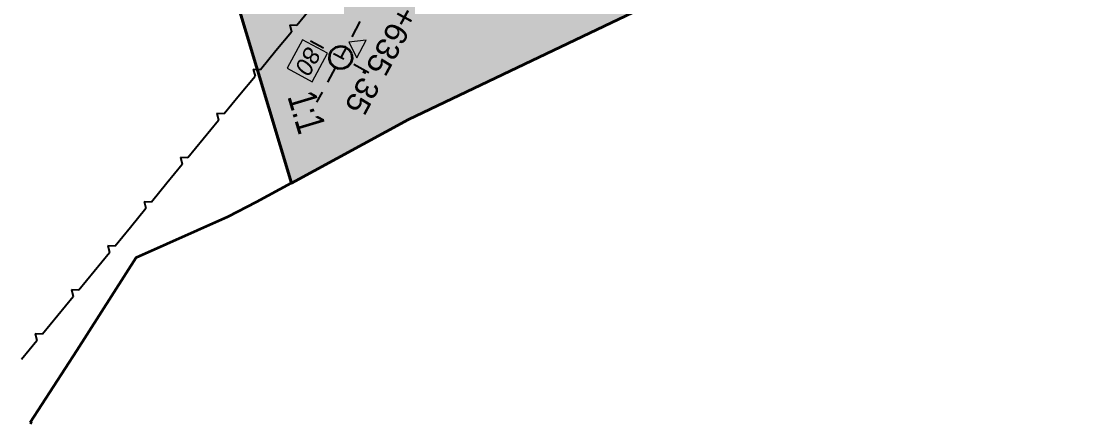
# Model space of a CAD drawing. Header units: metres. Extents: x 2711799 to 2711985, y 1236908 to 1237087.
# Drawn here: x 2711813.66 to 2711823.07, y 1236920.52 to 1236924.04 of the extents above; entities that cross this region are included whole.
import ezdxf

# ---------------------------------------------------------------- set-up
doc = ezdxf.new("R2010")
doc.units = ezdxf.units.M
doc.linetypes.add('AUSGEZOGEN', pattern=[0])
doc.linetypes.add('PUNKT2_S9', pattern=[0.35, 0.15, -0.1, 0, -0.1])
for name, color, linetype, lineweight in [('XR$10$Bauteilachse', 7, 'PUNKT2_S9', 25), ('XR$10$Beton Ansicht', 7, 'AUSGEZOGEN', 35), ('XR$10$Betonierfugen', 7, 'AUSGEZOGEN', 25), ('XR$10$STANDARD_1', 7, 'AUSGEZOGEN', 13), ('XR$10$Text Decke', 7, 'AUSGEZOGEN', 18), ('XR$10$Vermassung Schnitte', 7, 'AUSGEZOGEN', 18), ('XR$10$Wand Beton bewehrt', 7, 'AUSGEZOGEN', 50), ('XR$11$Decke', 7, 'AUSGEZOGEN', 35)]:
    doc.layers.add(name, color=color, linetype=linetype, lineweight=lineweight)
doc.styles.add('ARIAL', font='arial.ttf')

# ---------------------------------------------------------------- blocks, each defined once
blk = doc.blocks.new('MUSTERELEMENT_28')
at = {"layer": 'XR$10$Betonierfugen', "color": 7, "linetype": 'AUSGEZOGEN', "lineweight": 25, "transparency": 33554687}
for p, q in [((137.8414, -53.9132), (137.6332, -53.8718)), ((137.8684, -53.9695), (137.8414, -53.9132)), ((137.8684, -53.9695), (137.9149, -53.9278)), ((138.1231, -53.9692), (137.9149, -53.9278)), ((138.3314, -54.0106), (138.1231, -53.9692)), ((138.3584, -54.0669), (138.3314, -54.0106)), ((138.3584, -54.0669), (138.4049, -54.0252)), ((138.6131, -54.0666), (138.4049, -54.0252)), ((138.8213, -54.108), (138.6131, -54.0666)), ((138.8483, -54.1643), (138.8213, -54.108)), ((138.8483, -54.1643), (138.8948, -54.1226)), ((139.103, -54.164), (138.8948, -54.1226)), ((139.3112, -54.2054), (139.103, -54.164)), ((139.3382, -54.2617), (139.3112, -54.2054)), ((139.3382, -54.2617), (139.3847, -54.22)), ((139.593, -54.2614), (139.3847, -54.22)), ((139.8012, -54.3028), (139.593, -54.2614)), ((139.8282, -54.3591), (139.8012, -54.3028)), ((139.8282, -54.3591), (139.8747, -54.3174)), ((140.0829, -54.3588), (139.8747, -54.3174)), ((140.2911, -54.4002), (140.0829, -54.3588)), ((140.3181, -54.4565), (140.2911, -54.4002)), ((140.3181, -54.4565), (140.3646, -54.4148)), ((140.5728, -54.4562), (140.3646, -54.4148)), ((140.781, -54.4976), (140.5728, -54.4562)), ((140.808, -54.5539), (140.781, -54.4976)), ((140.808, -54.5539), (140.8545, -54.5122)), ((141.0628, -54.5536), (140.8545, -54.5122)), ((141.271, -54.5949), (141.0628, -54.5536)), ((141.298, -54.6513), (141.271, -54.5949)), ((141.298, -54.6513), (141.3445, -54.6096)), ((141.5527, -54.6509), (141.3445, -54.6096))]:
    blk.add_line(p, q, dxfattribs=at)
blk = doc.blocks.new('COMPLEX_KOTENVERMASSUNG_3')
at = {"layer": 'XR$10$Vermassung Schnitte', "linetype": 'AUSGEZOGEN', "lineweight": 18, "transparency": 33554687}
blk.add_hatch(color=7, dxfattribs=at).paths.add_polyline_path([(137.8437, -53.3169), (137.6687, -53.3169), (137.7562, -53.4419)])
at = {"layer": 'XR$10$Vermassung Schnitte', "color": 7, "linetype": 'AUSGEZOGEN', "lineweight": 18, "transparency": 33554687}
for p, q in [((137.8437, -53.3169), (137.6687, -53.3169)), ((137.6687, -53.3169), (137.7562, -53.4419)), ((137.7562, -53.4419), (137.8437, -53.3169)), ((137.7562, -53.4419), (137.7562, -53.4419)), ((137.7562, -53.4419), (137.7562, -53.4419)), ((137.7562, -53.4419), (137.7562, -53.4419)), ((137.7562, -53.4419), (137.7562, -53.4419))]:
    blk.add_line(p, q, dxfattribs=at)
at = {"layer": 'XR$10$Vermassung Schnitte', "color": 7, "linetype": 'AUSGEZOGEN', "lineweight": 18, "transparency": 33554687, "insert": (137.253, -53.2169), "char_height": 0.2, "width": 1.11716, "attachment_point": 7, "style": 'ARIAL'}
blk.add_mtext('\\W1.00;+635.35', dxfattribs=at)

msp = doc.modelspace()

# ---------------------------------------------------------------- hatches: boundary and pattern name
at = {"layer": 'XR$10$Wand Beton bewehrt', "linetype": 'AUSGEZOGEN', "lineweight": 35, "transparency": 33554687}
msp.add_hatch(color=6, dxfattribs=at).paths.add_polyline_path([(2711816.5395, 1236923.6739), (2711816.5511, 1236923.7138), (2711816.5455, 1236923.755), (2711816.5237, 1236923.7904), (2711816.4893, 1236923.8138), (2711816.4484, 1236923.8212), (2711816.408, 1236923.8113), (2711816.3751, 1236923.7859), (2711816.3554, 1236923.7492), (2711816.3523, 1236923.7078), (2711816.3664, 1236923.6686), (2711816.3951, 1236923.6386), (2711816.4336, 1236923.6228), (2711816.4752, 1236923.6241), (2711816.5126, 1236923.6421)])
at = {"layer": 'XR$11$Decke', "lineweight": 25, "transparency": 33554687}
msp.add_hatch(color=131, dxfattribs=at).paths.add_polyline_path([(2711829.6834, 1236938.864), (2711824.1963, 1236941.1428), (2711823.6932, 1236940.207), (2711819.8187, 1236933.3434), (2711819.7943, 1236933.3564), (2711819.4439, 1236932.7047), (2711819.468, 1236932.6917), (2711815.7614, 1236925.454), (2711815.3826, 1236924.7496), (2711816.0223, 1236922.6224), (2711817.0457, 1236923.1806), (2711819.2635, 1236924.2386), (2711820.1856, 1236924.6652), (2711820.3929, 1236924.7616), (2711821.9105, 1236926.3357), (2711827.124, 1236934.5396), (2711827.8346, 1236935.4927), (2711827.9586, 1236935.7235), (2711828.6826, 1236936.6476), (2711828.7981, 1236936.8626), (2711829.5306, 1236937.8026), (2711829.6318, 1236937.9908), (2711829.8594, 1236938.2767)])

# ---------------------------------------------------------------- linework, layer by layer
at = {"layer": 'XR$10$Bauteilachse', "transparency": 33554687}
for p, q in [((2711816.6199, 1236924.0347, 640.05), (2711816.2174, 1236923.2861, 640.05)), ((2711816.698, 1236923.5886, 640.05), (2711816.1872, 1236923.8633, 640.05))]:
    msp.add_line(p, q, dxfattribs=at)
at = {"layer": 'XR$10$Beton Ansicht', "transparency": 33554687}
for p, q in [((2711816.0223, 1236922.6224, 640.05), (2711815.3826, 1236924.7496, 640.05)), ((2711816.0223, 1236922.6224, 640.05), (2711815.3826, 1236924.7496, 640.05)), ((2711815.3826, 1236924.7496, 640.05), (2711816.0223, 1236922.6224, 640.05)), ((2711819.2635, 1236924.2386, 640.05), (2711817.0457, 1236923.1806, 640.05)), ((2711817.0457, 1236923.1806, 640.05), (2711819.2635, 1236924.2386, 640.05)), ((2711816.3554, 1236923.7492, 640.05), (2711816.3751, 1236923.7859, 640.05)), ((2711816.3751, 1236923.7859, 640.05), (2711816.408, 1236923.8113, 640.05)), ((2711816.408, 1236923.8113, 640.05), (2711816.4484, 1236923.8212, 640.05)), ((2711816.4484, 1236923.8212, 640.05), (2711816.4893, 1236923.8138, 640.05)), ((2711816.4893, 1236923.8138, 640.05), (2711816.5237, 1236923.7904, 640.05)), ((2711816.5237, 1236923.7904, 640.05), (2711816.5455, 1236923.755, 640.05)), ((2711816.3523, 1236923.7078, 640.05), (2711816.3554, 1236923.7492, 640.05)), ((2711816.3664, 1236923.6686, 640.05), (2711816.3523, 1236923.7078, 640.05)), ((2711816.5511, 1236923.7138, 640.05), (2711816.5395, 1236923.6739, 640.05)), ((2711816.5455, 1236923.755, 640.05), (2711816.5511, 1236923.7138, 640.05)), ((2711816.3951, 1236923.6386, 640.05), (2711816.3664, 1236923.6686, 640.05)), ((2711816.4336, 1236923.6228, 640.05), (2711816.3951, 1236923.6386, 640.05)), ((2711816.4752, 1236923.6241, 640.05), (2711816.4336, 1236923.6228, 640.05)), ((2711816.5126, 1236923.6421, 640.05), (2711816.4752, 1236923.6241, 640.05)), ((2711816.5395, 1236923.6739, 640.05), (2711816.5126, 1236923.6421, 640.05)), ((2711817.0457, 1236923.1806, 640.05), (2711816.0223, 1236922.6224, 640.05)), ((2711816.0223, 1236922.6224, 640.05), (2711817.0457, 1236923.1806, 640.05)), ((2711815.7161, 1236922.4594, 640.05), (2711816.0211, 1236922.6261, 640.05)), ((2711816.0223, 1236922.6224, 640.05), (2711816.0211, 1236922.6261, 640.05)), ((2711816.0211, 1236922.6261, 640.05), (2711816.0223, 1236922.6224, 640.05)), ((2711815.4679, 1236922.3322, 640.05), (2711815.7161, 1236922.4594, 640.05)), ((2711814.6625, 1236921.9741, 640.05), (2711815.4679, 1236922.3322, 640.05)), ((2711814.1442, 1236921.1618, 640.05), (2711814.6625, 1236921.9741, 640.05)), ((2711813.736, 1236920.532, 640.05), (2711814.1442, 1236921.1618, 640.05)), ((2711813.7532, 1236920.5228, 640.05), (2711813.736, 1236920.532, 640.05))]:
    msp.add_line(p, q, dxfattribs=at)
at = {"layer": 'XR$10$STANDARD_1', "color": 7, "linetype": 'AUSGEZOGEN', "lineweight": 18, "transparency": 33554687, "elevation": 0}
msp.add_lwpolyline([(2711816.1162, 1236923.8762), (2711815.9822, 1236923.6269), (2711816.2024, 1236923.5085), (2711816.3364, 1236923.7579), (2711816.1162, 1236923.8762)], dxfattribs=at)

# ---------------------------------------------------------------- block references
at = {"layer": 'XR$10$Betonierfugen', "color": 7, "linetype": 'AUSGEZOGEN', "lineweight": 25, "transparency": 33554687, "rotation": 241.7356833995579}
msp.add_blockref('MUSTERELEMENT_28', (2711928.8263, 1237019.8797, 640.05), dxfattribs=at)
at = {"layer": 'XR$10$Vermassung Schnitte', "color": 7, "linetype": 'AUSGEZOGEN', "lineweight": 18, "transparency": 33554687, "rotation": 241.7356833995579}
msp.add_blockref('COMPLEX_KOTENVERMASSUNG_3', (2711928.8263, 1237019.8797, 640.05), dxfattribs=at)

# ---------------------------------------------------------------- texts
at = {"layer": 'XR$10$STANDARD_1', "color": 7, "linetype": 'AUSGEZOGEN', "lineweight": 18, "transparency": 33554687, "insert": (2711816.1528, 1236923.8282, 640.05), "char_height": 0.15, "width": 0.30735, "attachment_point": 7, "rotation": 241.73568, "style": 'ARIAL'}
msp.add_mtext('\\W0.99;\\fArial|i1|b0|c0|p0;80', dxfattribs=at)
at = {"layer": 'XR$10$Text Decke', "color": 7, "linetype": 'AUSGEZOGEN', "lineweight": 25, "transparency": 33554687, "insert": (2711815.9834, 1236923.3809, 640.05), "char_height": 0.25, "width": 0.482461, "attachment_point": 7, "rotation": 286.73568, "style": 'ARIAL'}
msp.add_mtext('\\W0.74;1:1', dxfattribs=at)

doc.saveas('drawing.dxf')
